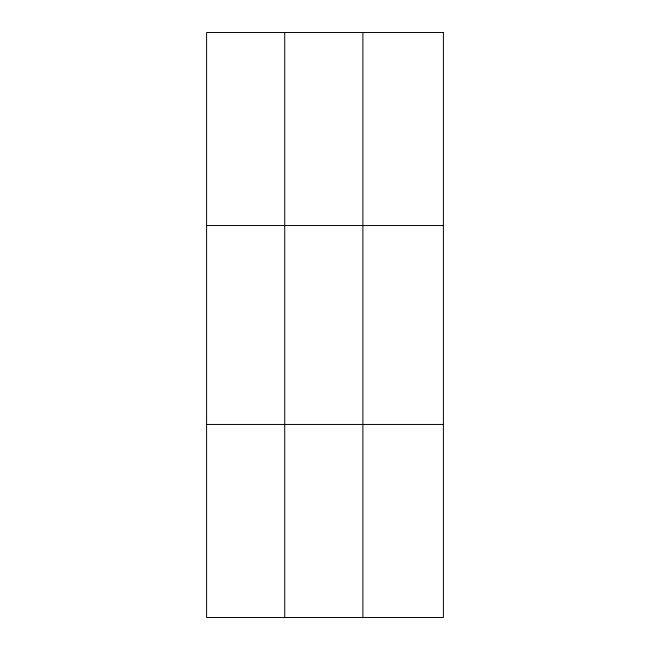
<?xml version="1.0" encoding="UTF-8"?>
<svg xmlns="http://www.w3.org/2000/svg" width="650" height="650" viewBox="0 0 650 650"><rect width="100%" height="100%" fill="white"/><g stroke="black" fill="none" stroke-linecap="round" stroke-linejoin="round"><path stroke-width="0.97" d="M284.741 617.5L284.741 32.5M362.887 617.5L362.887 32.5M206.602 225.55L443.398 225.55M206.602 424.45L443.398 424.45M443.398 32.5L443.398 617.5L206.602 617.5L206.602 32.5L443.398 32.5"/></g></svg>
